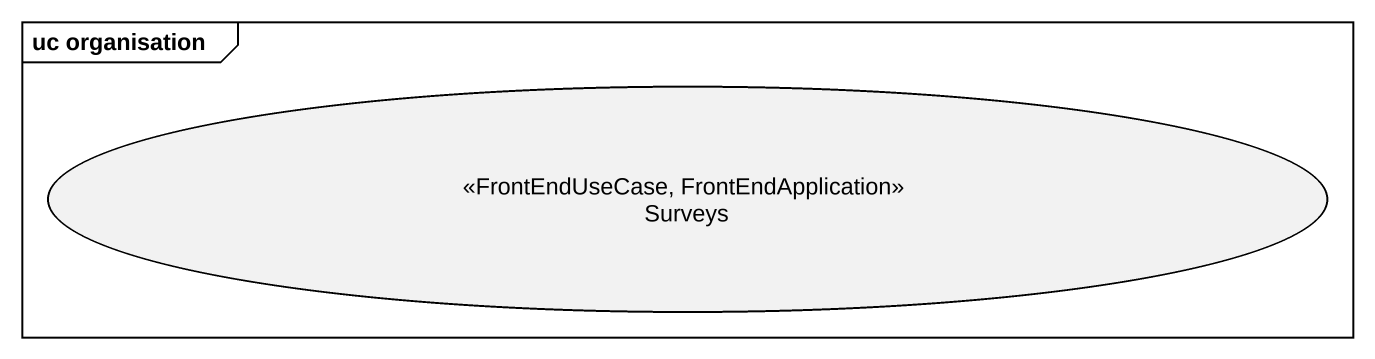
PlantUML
@startuml
mainframe uc organisation
usecase Surveys <<FrontEndUseCase, FrontEndApplication>>
@enduml
